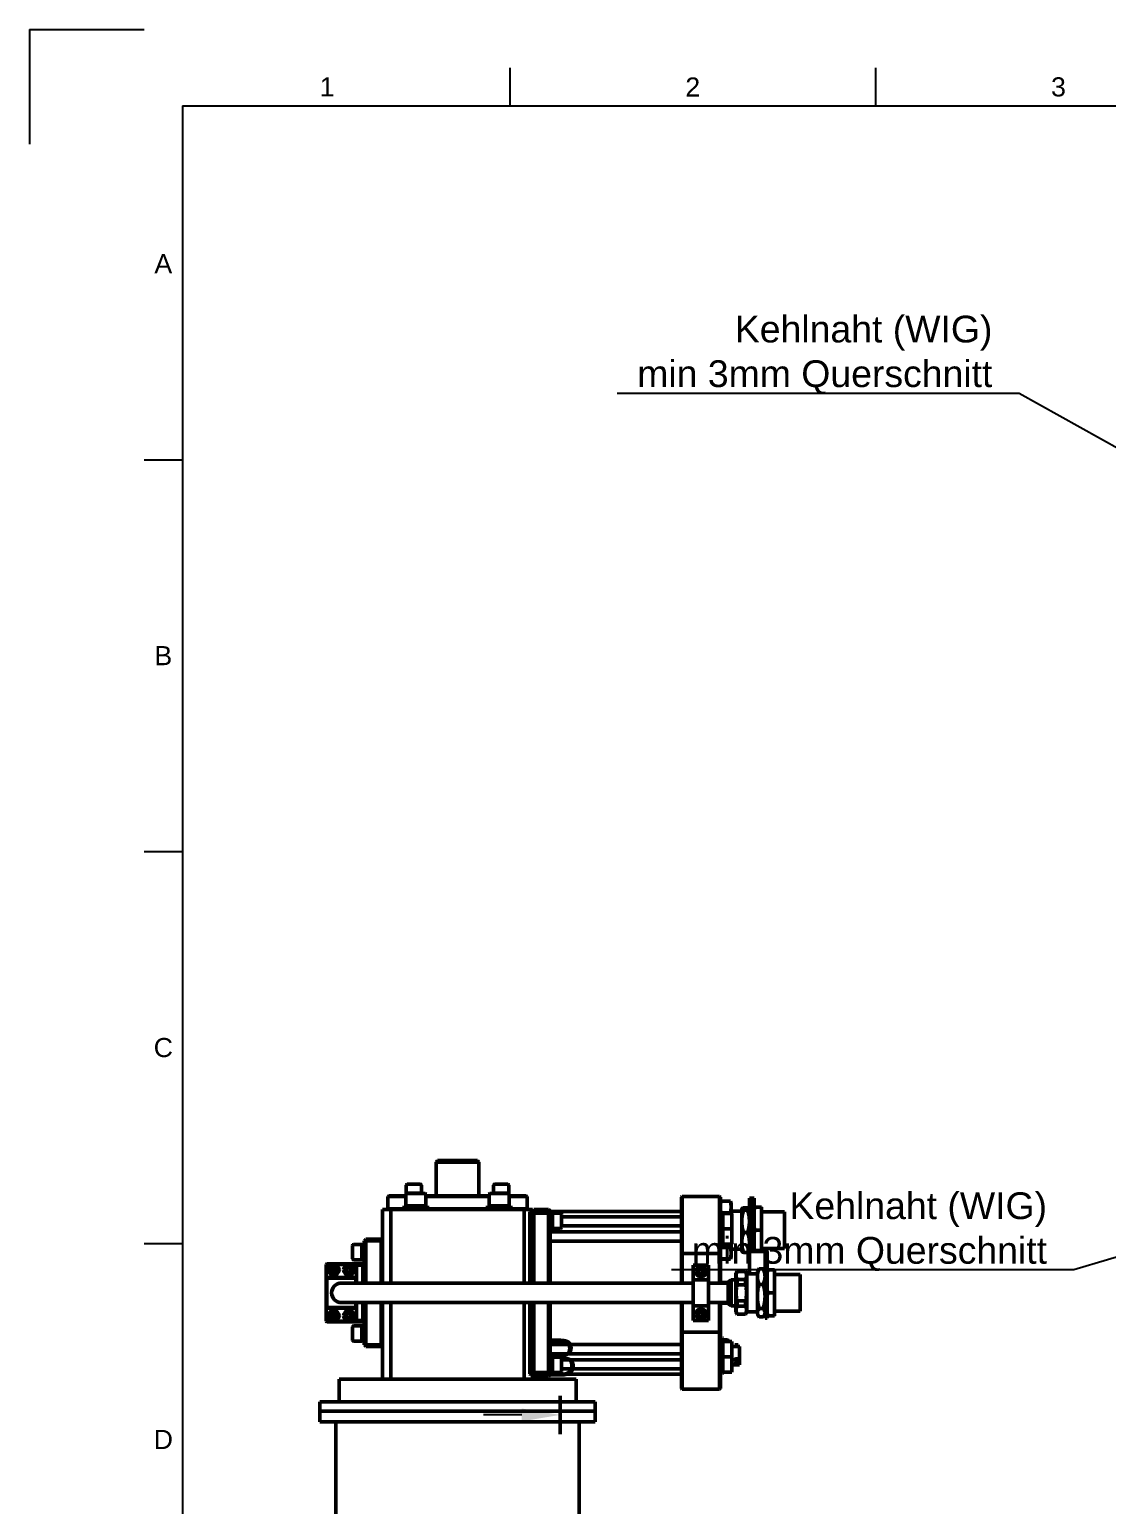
# Model space of a CAD drawing. Header units: millimetres. Extents: x 0 to 594, y 0 to 420.
# Drawn here: x 0 to 141, y 227 to 420 of the extents above; entities that cross this region are included whole.
import ezdxf
from ezdxf import colors
from ezdxf.entities.mleader import LeaderData, LeaderLine
from ezdxf.enums import TextEntityAlignment as Align
from ezdxf.math import Vec2, Vec3

# ---------------------------------------------------------------- set-up
doc = ezdxf.new("R2010")
doc.units = ezdxf.units.MM
doc.header["$LTSCALE"] = 0.75
for name, color, linetype, lineweight in [('Border', 7, 'Continuous', 25), ('Leaders', 7, 'Continuous', 25), ('Section Lines', 7, 'Continuous', 25), ('Visible', 7, 'Continuous', 50)]:
    doc.layers.add(name, color=color, linetype=linetype, lineweight=lineweight)
doc.styles.add('FusionTitle', font='')
doc.styles.get("Standard").update_dxf_attribs({"font": 'arial.ttf'})
doc.styles.get('FusionTitle').set_extended_font_data('Arial Unicode MS')

# ---------------------------------------------------------------- blocks, each defined once
blk = doc.blocks.new('ISO_A2_SHEET')
at = {"layer": 'Border'}
for p, q in [((0, 420), (15, 420)), ((0, 420), (0, 405)), ((62.8335, 415), (62.8335, 410)), ((110.6668, 415), (110.6668, 410)), ((20, 410), (584, 410)), ((20, 410), (20, 10)), ((15, 363.75), (20, 363.75)), ((15, 312.5), (20, 312.5)), ((15, 261.25), (20, 261.25))]:
    blk.add_line(p, q, dxfattribs=at)
at = {"layer": 'Border', "style": 'FusionTitle'}
for s, p in [('1', (38.91685, 412.5)), ('2', (86.75015, 412.5)), ('3', (134.58345, 412.5)), ('A', (17.5, 389.375)), ('B', (17.5, 338.125)), ('C', (17.5, 286.875)), ('D', (17.5, 235.625))]:
    blk.add_text(s, height=2.5, dxfattribs=at).set_placement(p, align=Align.MIDDLE)

msp = doc.modelspace()

# ---------------------------------------------------------------- linework, layer by layer
at = {"layer": 'Section Lines', "lineweight": 50}
msp.add_line((69.391, 241.332), (69.391, 236.332), dxfattribs=at)
at = {"layer": 'Section Lines'}
msp.add_line((64.391, 238.832), (59.391, 238.832), dxfattribs=at)
msp.add_solid([(64.391, 239.666), (69.391, 238.832), (64.391, 237.999)], dxfattribs=at)
at = {"layer": 'Visible'}
for p, q in [((53.381, 272.098), (53.181, 271.898)), ((53.181, 271.898), (58.781, 271.898)), ((53.181, 267.498), (53.181, 271.898)), ((53.381, 272.098), (58.581, 272.098)), ((58.581, 272.098), (58.781, 271.898)), ((58.781, 267.498), (58.781, 271.898)), ((49.253, 267.818), (49.253, 268.868)), ((49.403, 269.018), (51.103, 269.018)), ((51.253, 267.818), (51.253, 268.868)), ((60.708, 267.818), (60.708, 268.868)), ((60.858, 269.018), (62.558, 269.018)), ((62.708, 267.818), (62.708, 268.868)), ((46.981, 267.498), (46.881, 267.398)), ((46.881, 267.398), (49.231, 267.398)), ((46.881, 265.798), (46.881, 267.398)), ((46.981, 267.498), (49.231, 267.498)), ((49.231, 266.178), (49.231, 267.698)), ((49.253, 267.818), (51.253, 267.818)), ((49.265, 267.818), (49.265, 267.764)), ((49.311, 267.778), (51.751, 267.778)), ((51.241, 267.818), (51.241, 267.778)), ((51.831, 266.178), (51.831, 267.698)), ((51.831, 267.498), (60.131, 267.498)), ((51.831, 267.398), (60.131, 267.398)), ((60.131, 266.178), (60.131, 267.698)), ((60.211, 267.778), (62.651, 267.778)), ((60.708, 267.818), (62.708, 267.818)), ((60.72, 267.818), (60.72, 267.778)), ((62.696, 267.818), (62.696, 267.764)), ((62.731, 266.178), (62.731, 267.698)), ((62.731, 267.498), (64.981, 267.498)), ((62.731, 267.398), (65.081, 267.398)), ((64.981, 267.498), (65.081, 267.398)), ((65.081, 265.798), (65.081, 267.398)), ((85.281, 267.298), (85.381, 267.398)), ((85.281, 259.926), (85.281, 267.298)), ((85.381, 267.398), (85.381, 259.947)), ((85.381, 267.398), (90.261, 267.398)), ((90.261, 267.398), (90.261, 259.947)), ((90.361, 267.298), (90.261, 267.398)), ((90.361, 267.298), (90.361, 259.926)), ((90.361, 266.491), (90.443, 266.798)), ((90.443, 266.798), (90.443, 266.771)), ((90.443, 266.798), (91.679, 266.798)), ((90.443, 266.771), (91.679, 266.771)), ((91.679, 266.798), (91.679, 266.771)), ((91.761, 266.491), (91.679, 266.798)), ((91.761, 266.491), (91.761, 266.023)), ((94.161, 266.489), (94.161, 267.198)), ((94.161, 267.198), (94.461, 267.198)), ((94.161, 266.489), (94.161, 261.041)), ((94.461, 266.489), (94.461, 267.198)), ((94.801, 267.156), (94.461, 267.156)), ((94.461, 266.489), (94.461, 261.041)), ((94.801, 260.348), (94.801, 267.156)), ((46.181, 265.698), (46.181, 256.068)), ((47.252, 265.698), (46.181, 265.698)), ((46.881, 265.798), (49.023, 265.798)), ((46.981, 265.698), (46.881, 265.798)), ((47.252, 265.698), (47.252, 256.068)), ((47.252, 265.698), (64.71, 265.698)), ((49.023, 266.178), (52.039, 266.178)), ((49.023, 266.178), (49.023, 265.698)), ((52.039, 266.178), (52.039, 265.698)), ((52.039, 265.798), (59.923, 265.798)), ((59.923, 266.178), (62.939, 266.178)), ((59.923, 266.178), (59.923, 265.698)), ((62.939, 266.178), (62.939, 265.698)), ((62.939, 265.798), (65.081, 265.798)), ((64.71, 265.698), (64.71, 256.068)), ((64.71, 265.698), (65.781, 265.698)), ((64.981, 265.698), (65.081, 265.798)), ((65.43, 265.398), (65.781, 265.398)), ((65.43, 265.398), (65.43, 256.068)), ((65.781, 265.498), (65.541, 265.498)), ((65.981, 265.698), (65.781, 265.498)), ((65.781, 265.698), (65.781, 265.498)), ((65.981, 265.198), (65.781, 265.398)), ((65.781, 265.398), (65.781, 256.068)), ((65.981, 265.698), (67.881, 265.698)), ((67.881, 265.198), (65.981, 265.198)), ((65.981, 265.198), (65.981, 256.068)), ((68.081, 265.498), (67.881, 265.698)), ((67.881, 265.198), (68.081, 265.398)), ((67.881, 265.198), (67.881, 256.068)), ((68.081, 265.398), (68.081, 265.498)), ((68.081, 265.448), (85.281, 265.448)), ((68.081, 265.398), (68.081, 256.068)), ((68.401, 265.198), (68.401, 263.198)), ((68.401, 265.198), (69.451, 265.198)), ((69.601, 265.048), (69.601, 263.348)), ((69.601, 264.753), (85.281, 264.753)), ((90.361, 265.141), (90.681, 265.141)), ((90.443, 265.275), (90.443, 265.141)), ((91.679, 265.275), (90.443, 265.275)), ((90.681, 265.153), (90.681, 263.155)), ((90.681, 265.153), (91.841, 265.153)), ((91.679, 265.275), (91.679, 265.153)), ((91.761, 266.023), (91.761, 265.153)), ((91.761, 265.498), (93.161, 265.498)), ((91.841, 265.153), (91.841, 263.155)), ((91.881, 265.113), (91.841, 265.153)), ((91.881, 265.113), (91.881, 263.193)), ((93.161, 265.77), (93.169, 265.784)), ((93.161, 265.755), (93.161, 265.77)), ((93.161, 264.132), (93.161, 265.755)), ((93.913, 265.918), (93.408, 265.918)), ((93.408, 265.592), (93.913, 265.592)), ((94.161, 265.77), (94.152, 265.784)), ((94.901, 265.998), (94.801, 265.998)), ((95.661, 265.998), (94.901, 265.998)), ((95.761, 265.998), (95.661, 265.998)), ((95.761, 265.998), (95.761, 265.67)), ((95.761, 265.67), (95.761, 263.327)), ((95.761, 265.398), (98.761, 265.398)), ((98.761, 265.398), (98.761, 260.598)), ((68.081, 263.21), (68.401, 263.21)), ((68.081, 262.755), (85.281, 262.755)), ((68.401, 263.198), (69.451, 263.198)), ((69.601, 263.553), (85.281, 263.553)), ((90.361, 263.165), (90.511, 263.165)), ((90.361, 263.143), (90.681, 263.143)), ((90.681, 263.155), (90.681, 261.155)), ((90.681, 263.155), (91.841, 263.155)), ((91.841, 263.155), (91.841, 261.155)), ((91.881, 263.115), (91.841, 263.155)), ((91.881, 263.193), (91.842, 263.154)), ((91.881, 263.115), (91.881, 261.195)), ((93.161, 261.375), (93.161, 264.132)), ((93.408, 262.672), (93.913, 262.672)), ((94.901, 262.998), (95.661, 262.998)), ((95.761, 263.327), (95.761, 262.67)), ((95.761, 262.67), (95.761, 260.348)), ((42.261, 259.252), (42.261, 260.952)), ((43.461, 261.102), (42.411, 261.102)), ((43.461, 259.102), (43.461, 261.102)), ((43.781, 261.598), (43.881, 261.698)), ((43.781, 256.068), (43.781, 261.598)), ((43.981, 261.798), (43.881, 261.698)), ((43.881, 261.698), (43.981, 261.598)), ((43.981, 261.798), (45.981, 261.798)), ((45.981, 261.598), (43.981, 261.598)), ((43.981, 261.598), (43.981, 256.068)), ((46.081, 261.698), (45.981, 261.798)), ((45.981, 261.598), (46.081, 261.698)), ((45.981, 256.068), (45.981, 261.598)), ((46.081, 261.698), (46.181, 261.598)), ((68.081, 261.555), (85.281, 261.555)), ((90.361, 261.167), (90.681, 261.167)), ((90.443, 261.167), (90.443, 260.721)), ((90.443, 260.721), (91.679, 260.721)), ((90.681, 261.155), (91.841, 261.155)), ((91.679, 261.155), (91.679, 260.721)), ((91.761, 261.155), (91.761, 259.973)), ((91.881, 261.195), (91.841, 261.155)), ((93.161, 260.227), (93.161, 261.375)), ((94.461, 261.041), (94.161, 261.041)), ((94.161, 261.041), (94.161, 260.902)), ((94.161, 260.902), (94.161, 257.298)), ((94.173, 260.764), (94.461, 260.764)), ((94.173, 260.348), (94.173, 260.764)), ((94.461, 261.041), (94.461, 260.764)), ((94.461, 260.764), (94.461, 260.348)), ((95.761, 260.598), (98.761, 260.598)), ((43.461, 259.102), (42.411, 259.102)), ((43.461, 259.114), (43.781, 259.114)), ((85.281, 256.068), (85.281, 259.926)), ((85.381, 259.947), (90.261, 259.947)), ((85.381, 259.947), (85.381, 256.068)), ((90.261, 259.947), (90.261, 256.068)), ((90.361, 256.068), (90.361, 259.926)), ((90.361, 259.505), (90.443, 259.198)), ((90.443, 259.225), (90.443, 259.198)), ((91.679, 259.225), (90.443, 259.225)), ((90.443, 259.198), (91.679, 259.198)), ((91.761, 259.505), (91.679, 259.198)), ((91.679, 259.225), (91.679, 259.198)), ((91.761, 260.498), (93.161, 260.498)), ((91.761, 259.973), (91.761, 259.505)), ((93.161, 260.227), (93.169, 260.212)), ((93.913, 260.078), (93.408, 260.078)), ((94.161, 260.227), (94.152, 260.212)), ((94.173, 260.348), (94.461, 260.348)), ((94.561, 260.348), (96.101, 260.348)), ((96.101, 260.181), (94.561, 260.181)), ((96.201, 257.457), (96.201, 260.126)), ((96.501, 260.126), (96.501, 257.798)), ((38.881, 258.598), (38.781, 258.498)), ((42.781, 258.498), (38.781, 258.498)), ((38.781, 258.498), (38.781, 256.798)), ((38.781, 256.798), (38.881, 256.698)), ((38.781, 256.798), (42.781, 256.798)), ((38.781, 256.798), (38.781, 252.798)), ((42.681, 258.598), (38.881, 258.598)), ((39.608, 258.098), (39.434, 257.798)), ((39.434, 257.798), (39.608, 257.498)), ((39.954, 258.098), (39.608, 258.098)), ((39.608, 257.498), (39.954, 257.498)), ((40.127, 257.798), (39.954, 258.098)), ((39.954, 257.498), (40.127, 257.798)), ((41.608, 258.098), (41.434, 257.798)), ((41.434, 257.798), (41.608, 257.498)), ((41.954, 258.098), (41.608, 258.098)), ((41.608, 257.498), (41.954, 257.498)), ((42.127, 257.798), (41.954, 258.098)), ((41.954, 257.498), (42.127, 257.798)), ((42.781, 258.498), (42.681, 258.598)), ((42.681, 258.598), (43.581, 258.598)), ((42.681, 256.698), (42.781, 256.798)), ((42.781, 256.798), (42.781, 258.498)), ((43.581, 258.398), (42.781, 258.398)), ((42.781, 256.068), (42.781, 256.798)), ((43.681, 258.498), (43.581, 258.598)), ((43.581, 258.398), (43.681, 258.498)), ((43.581, 258.398), (43.581, 256.068)), ((43.781, 258.398), (43.681, 258.498)), ((86.821, 258.398), (86.821, 257.138)), ((86.821, 258.398), (88.821, 258.398)), ((86.821, 257.138), (86.821, 256.498)), ((87.648, 257.898), (87.474, 257.598)), ((87.474, 257.598), (87.648, 257.298)), ((87.994, 257.898), (87.648, 257.898)), ((87.648, 257.298), (87.994, 257.298)), ((88.167, 257.598), (87.994, 257.898)), ((87.994, 257.298), (88.167, 257.598)), ((88.821, 258.398), (88.821, 257.138)), ((88.821, 257.138), (88.821, 256.498)), ((92.401, 257.348), (92.545, 257.598)), ((92.401, 257.348), (92.401, 252.248)), ((92.545, 257.598), (92.545, 257.57)), ((92.545, 257.598), (93.656, 257.598)), ((92.545, 257.57), (93.656, 257.57)), ((93.656, 257.598), (93.656, 257.57)), ((93.801, 257.348), (93.656, 257.598)), ((93.801, 257.348), (93.801, 252.248)), ((93.801, 257.298), (95.201, 257.298)), ((95.201, 257.57), (95.306, 257.751)), ((95.201, 256.928), (95.201, 257.57)), ((95.201, 254.327), (95.201, 256.928)), ((95.448, 257.952), (95.953, 257.952)), ((96.201, 257.57), (96.096, 257.751)), ((96.201, 251.487), (96.201, 257.457)), ((96.501, 257.47), (96.501, 257.798)), ((96.601, 257.798), (96.501, 257.798)), ((96.501, 257.47), (96.501, 257.266)), ((96.501, 251.487), (96.501, 257.266)), ((96.601, 257.798), (97.361, 257.798)), ((97.461, 257.798), (97.361, 257.798)), ((97.461, 257.47), (97.461, 257.798)), ((97.461, 257.47), (97.461, 255.127)), ((97.461, 257.198), (100.801, 257.198)), ((100.801, 257.198), (100.801, 252.398)), ((38.881, 256.698), (42.681, 256.698)), ((38.881, 256.698), (38.881, 252.898)), ((48.381, 256.068), (40.781, 256.068)), ((42.681, 256.068), (42.681, 256.698)), ((48.381, 256.068), (86.821, 256.068)), ((86.821, 253.098), (86.821, 256.498)), ((88.821, 256.498), (86.821, 256.498)), ((88.821, 256.498), (88.821, 253.098)), ((88.821, 256.068), (91.401, 256.068)), ((91.401, 256.158), (90.361, 256.158)), ((91.401, 256.278), (91.782, 256.498)), ((91.401, 253.318), (91.401, 256.278)), ((91.782, 256.498), (91.782, 253.098)), ((91.782, 256.498), (92.401, 256.498)), ((92.545, 256.53), (92.545, 255.837)), ((93.656, 256.53), (92.545, 256.53)), ((92.545, 255.837), (93.656, 255.837)), ((93.656, 256.53), (93.656, 255.837)), ((95.448, 255.904), (95.953, 255.904)), ((96.601, 254.798), (97.361, 254.798)), ((97.461, 254.47), (97.461, 255.127)), ((38.881, 252.898), (38.781, 252.798)), ((42.681, 252.898), (38.881, 252.898)), ((40.781, 253.528), (48.381, 253.528)), ((42.681, 252.898), (42.681, 253.528)), ((42.781, 252.798), (42.681, 252.898)), ((42.781, 252.798), (42.781, 253.528)), ((43.581, 253.528), (43.581, 251.198)), ((43.781, 247.998), (43.781, 253.528)), ((43.981, 253.528), (43.981, 247.998)), ((45.981, 247.998), (45.981, 253.528)), ((46.181, 253.528), (46.181, 243.498)), ((47.252, 253.528), (47.252, 243.498)), ((48.381, 253.528), (86.821, 253.528)), ((64.71, 253.528), (64.71, 243.498)), ((65.43, 253.528), (65.43, 244.198)), ((65.781, 253.528), (65.781, 244.198)), ((65.981, 253.528), (65.981, 244.398)), ((67.881, 253.528), (67.881, 244.398)), ((68.081, 253.528), (68.081, 244.198)), ((85.281, 249.671), (85.281, 253.528)), ((85.381, 253.528), (85.381, 249.649)), ((86.821, 253.098), (88.821, 253.098)), ((86.821, 253.098), (86.821, 252.458)), ((88.821, 253.528), (91.401, 253.528)), ((88.821, 253.098), (88.821, 252.458)), ((90.261, 253.528), (90.261, 249.649)), ((90.361, 249.671), (90.361, 253.528)), ((91.401, 253.438), (90.361, 253.438)), ((91.401, 253.318), (91.782, 253.098)), ((91.782, 253.098), (92.401, 253.098)), ((92.545, 253.759), (92.545, 253.066)), ((93.656, 253.759), (92.545, 253.759)), ((92.545, 253.066), (93.656, 253.066)), ((93.656, 253.759), (93.656, 253.066)), ((95.201, 252.198), (95.201, 254.327)), ((97.461, 254.47), (97.461, 252.127)), ((42.781, 252.798), (38.781, 252.798)), ((38.781, 252.798), (38.781, 251.098)), ((38.781, 251.098), (38.881, 250.998)), ((38.781, 251.098), (42.781, 251.098)), ((38.881, 250.998), (42.681, 250.998)), ((39.608, 252.098), (39.434, 251.798)), ((39.434, 251.798), (39.608, 251.498)), ((39.954, 252.098), (39.608, 252.098)), ((39.608, 251.498), (39.954, 251.498)), ((40.127, 251.798), (39.954, 252.098)), ((39.954, 251.498), (40.127, 251.798)), ((41.608, 252.098), (41.434, 251.798)), ((41.434, 251.798), (41.608, 251.498)), ((41.954, 252.098), (41.608, 252.098)), ((41.608, 251.498), (41.954, 251.498)), ((42.127, 251.798), (41.954, 252.098)), ((41.954, 251.498), (42.127, 251.798)), ((42.681, 250.998), (42.781, 251.098)), ((43.581, 250.998), (42.681, 250.998)), ((42.781, 251.098), (42.781, 252.798)), ((42.781, 251.198), (43.581, 251.198)), ((43.681, 251.098), (43.581, 251.198)), ((43.581, 250.998), (43.681, 251.098)), ((43.781, 251.198), (43.681, 251.098)), ((86.821, 252.458), (86.821, 251.198)), ((86.821, 251.198), (88.821, 251.198)), ((87.648, 252.298), (87.474, 251.998)), ((87.474, 251.998), (87.648, 251.698)), ((87.994, 252.298), (87.648, 252.298)), ((87.648, 251.698), (87.994, 251.698)), ((88.167, 251.998), (87.994, 252.298)), ((87.994, 251.698), (88.167, 251.998)), ((88.821, 252.458), (88.821, 251.198)), ((92.401, 252.248), (92.545, 251.998)), ((92.545, 252.027), (92.545, 251.998)), ((93.656, 252.027), (92.545, 252.027)), ((92.545, 251.998), (93.656, 251.998)), ((93.801, 252.248), (93.656, 251.998)), ((93.656, 252.027), (93.656, 251.998)), ((93.801, 252.298), (95.201, 252.298)), ((95.201, 252.027), (95.201, 252.198)), ((95.201, 252.027), (95.306, 251.845)), ((95.953, 252.75), (95.448, 252.75)), ((95.953, 251.645), (95.448, 251.645)), ((96.201, 252.027), (96.096, 251.845)), ((96.201, 251.487), (96.501, 251.487)), ((96.501, 251.798), (96.601, 251.798)), ((96.601, 251.798), (97.361, 251.798)), ((97.361, 251.798), (97.461, 251.798)), ((97.461, 252.398), (100.801, 252.398)), ((97.461, 251.798), (97.461, 252.127)), ((42.261, 248.645), (42.261, 250.345)), ((43.461, 250.495), (42.411, 250.495)), ((43.461, 248.495), (43.461, 250.495)), ((85.281, 242.298), (85.281, 249.671)), ((85.381, 249.649), (85.381, 242.198)), ((90.261, 249.649), (85.381, 249.649)), ((90.261, 249.649), (90.261, 242.198)), ((90.361, 249.671), (90.361, 242.298)), ((43.461, 248.495), (42.411, 248.495)), ((43.461, 248.507), (43.781, 248.507)), ((43.881, 247.898), (43.781, 247.998)), ((43.981, 247.998), (43.881, 247.898)), ((43.881, 247.898), (43.981, 247.798)), ((43.981, 247.998), (45.981, 247.998)), ((45.981, 247.798), (43.981, 247.798)), ((46.081, 247.898), (45.981, 247.998)), ((45.981, 247.798), (46.081, 247.898)), ((46.181, 247.998), (46.081, 247.898)), ((68.081, 248.042), (85.281, 248.042)), ((90.676, 248.661), (90.361, 248.661)), ((90.361, 248.43), (90.681, 248.43)), ((90.676, 248.43), (90.676, 248.889)), ((90.776, 248.889), (90.676, 248.889)), ((90.681, 248.442), (90.681, 246.442)), ((90.681, 248.442), (91.841, 248.442)), ((90.776, 248.889), (90.776, 248.442)), ((90.776, 248.639), (91.301, 248.639)), ((91.376, 248.564), (91.376, 248.442)), ((91.841, 248.442), (91.841, 246.442)), ((91.881, 248.402), (91.841, 248.442)), ((91.881, 248.402), (91.881, 246.482)), ((92.27, 247.8), (91.881, 247.8)), ((92.27, 248), (92.67, 248)), ((92.27, 247.8), (92.27, 248)), ((92.67, 247.8), (92.67, 248)), ((92.87, 247.8), (92.67, 247.8)), ((92.87, 247.8), (92.87, 245.397)), ((68.081, 246.842), (85.281, 246.842)), ((68.401, 246.398), (68.401, 244.398)), ((68.401, 246.398), (69.451, 246.398)), ((69.601, 246.248), (69.601, 244.548)), ((69.601, 246.044), (85.281, 246.044)), ((90.361, 246.454), (90.681, 246.454)), ((90.531, 246.432), (90.681, 246.432)), ((90.676, 246.454), (90.676, 246.432)), ((90.681, 246.442), (90.681, 244.444)), ((90.681, 246.442), (91.841, 246.442)), ((91.881, 246.482), (91.841, 246.442)), ((91.841, 246.442), (91.841, 244.444)), ((91.881, 246.404), (91.842, 246.443)), ((91.881, 246.404), (91.881, 244.484)), ((92.87, 245.397), (91.881, 245.397)), ((92.27, 245.998), (92.27, 245.898)), ((92.67, 245.998), (92.67, 245.898)), ((40.481, 243.498), (71.481, 243.498)), ((40.481, 240.538), (40.481, 243.498)), ((65.781, 244.198), (65.43, 244.198)), ((65.541, 244.098), (65.781, 244.098)), ((65.981, 244.398), (65.781, 244.198)), ((65.981, 243.898), (65.781, 244.098)), ((65.781, 244.098), (65.781, 243.498)), ((65.981, 244.398), (67.881, 244.398)), ((67.881, 243.898), (65.981, 243.898)), ((68.081, 244.198), (67.881, 244.398)), ((67.881, 243.898), (68.081, 244.098)), ((68.081, 244.41), (68.401, 244.41)), ((68.081, 244.098), (68.081, 244.198)), ((68.081, 244.148), (85.281, 244.148)), ((68.401, 244.398), (69.451, 244.398)), ((69.601, 244.844), (85.281, 244.844)), ((71.481, 240.538), (71.481, 243.498)), ((90.361, 244.456), (90.681, 244.456)), ((90.676, 244.456), (90.676, 244.289)), ((90.776, 244.289), (90.676, 244.289)), ((90.681, 244.444), (91.841, 244.444)), ((90.776, 244.444), (90.776, 244.289)), ((91.881, 244.484), (91.841, 244.444)), ((85.281, 242.298), (85.381, 242.198)), ((85.381, 242.198), (90.261, 242.198)), ((90.361, 242.298), (90.261, 242.198)), ((37.981, 240.538), (73.981, 240.538)), ((37.981, 239.338), (37.981, 240.538)), ((37.981, 239.338), (41.981, 239.338)), ((37.981, 239.338), (37.981, 237.938)), ((69.981, 239.338), (41.981, 239.338)), ((69.981, 239.338), (73.981, 239.338)), ((73.981, 239.338), (73.981, 240.538)), ((73.981, 237.938), (73.981, 239.338)), ((41.981, 237.938), (37.981, 237.938)), ((40.081, 237.938), (40.081, 214.538)), ((69.981, 237.938), (41.981, 237.938)), ((73.981, 237.938), (69.981, 237.938)), ((71.881, 237.938), (71.881, 214.538))]:
    msp.add_line(p, q, dxfattribs=at)
at = {"layer": 'Visible', "extrusion": (0, 0, -1)}
for centre in [(-39.781, 257.798), (-41.781, 257.798), (-87.821, 257.598), (-39.781, 251.798), (-41.781, 251.798), (-87.821, 251.998)]:
    msp.add_circle(centre, 0.7, dxfattribs=at)
for centre, radius, start, end in [((-49.403, 268.868), 0.15, 0, 90), ((-51.103, 268.868), 0.15, 90, 180), ((-60.858, 268.868), 0.15, 0, 90), ((-62.558, 268.868), 0.15, 90, 180), ((-49.311, 267.698), 0.08, 0, 90), ((-51.751, 267.698), 0.08, 90, 180), ((-60.211, 267.698), 0.08, 0, 90), ((-62.651, 267.698), 0.08, 90, 180), ((-69.451, 265.048), 0.15, 90, 180), ((-69.451, 263.348), 0.15, 180, 270), ((-42.411, 260.952), 0.15, 0, 90), ((-42.411, 259.252), 0.15, 270, 0), ((-39.781, 257.798), 0.3, 330, 30), ((-39.781, 257.798), 0.3, 210, 270), ((-39.781, 257.798), 0.3, 150, 210), ((-41.781, 257.798), 0.3, 330, 30), ((-41.781, 257.798), 0.3, 210, 270), ((-41.781, 257.798), 0.3, 150, 210), ((-87.821, 257.598), 0.3, 330, 30), ((-87.821, 257.598), 0.3, 210, 270), ((-87.821, 257.598), 0.3, 150, 210), ((-39.781, 251.798), 0.3, 330, 30), ((-39.781, 251.798), 0.3, 210, 270), ((-39.781, 251.798), 0.3, 150, 210), ((-41.781, 251.798), 0.3, 330, 30), ((-41.781, 251.798), 0.3, 210, 270), ((-41.781, 251.798), 0.3, 150, 210), ((-87.821, 251.998), 0.3, 330, 30), ((-87.821, 251.998), 0.3, 210, 270), ((-87.821, 251.998), 0.3, 150, 210), ((-42.411, 250.345), 0.15, 0, 90), ((-42.411, 248.645), 0.15, 270, 0), ((-91.301, 248.564), 0.075, 90, 180), ((-69.451, 246.248), 0.15, 90, 180), ((-69.451, 244.548), 0.15, 180, 270)]:
    msp.add_arc(centre, radius, start, end, dxfattribs=at)
at = {"layer": 'Visible'}
for centre, radius, start, end in [((39.781, 257.798), 0.3, 90, 150), ((39.781, 257.798), 0.3, 210, 270), ((39.781, 257.798), 0.3, 30, 90), ((41.781, 257.798), 0.3, 90, 150), ((41.781, 257.798), 0.3, 210, 270), ((41.781, 257.798), 0.3, 30, 90), ((87.821, 257.598), 0.3, 90, 150), ((87.821, 257.598), 0.3, 210, 270), ((87.821, 257.598), 0.3, 30, 90), ((40.781, 254.798), 1.27, 90, 270), ((39.781, 251.798), 0.3, 90, 150), ((39.781, 251.798), 0.3, 210, 270), ((39.781, 251.798), 0.3, 30, 90), ((41.781, 251.798), 0.3, 90, 150), ((41.781, 251.798), 0.3, 210, 270), ((41.781, 251.798), 0.3, 30, 90), ((87.821, 251.998), 0.3, 90, 150), ((87.821, 251.998), 0.3, 210, 270), ((87.821, 251.998), 0.3, 30, 90), ((92.47, 248.986), 1.203, 260.42915, 279.57085)]:
    msp.add_arc(centre, radius, start, end, dxfattribs=at)
for centre, major_axis, ratio, start_param, end_param in [((61.708, 267.818), (0, 1.711), 0.5773503, 1.5707963, 1.594173), ((51.723, 273.086), (-17.495, 0), 0.7071068, 2.4709863, 2.4812623), ((68.401, 264.198), (-1.711, 0), 0.5773503, -1.5707963, -1.382693), ((90.361, 264.153), (-1.71, 0.129), 0.5729551, 1.7015507, 1.8020429), ((43.781, 260.102), (1.711, 0), 0.5773503, 1.5707963, 1.7588997), ((94.561, 260.902), (0, 0.555), 0.7208962, 1.5707963, 1.8234766), ((94.561, 260.404), (0.1, 0), 0.5559393, 3.1415927, 4.712389), ((43.781, 249.495), (-1.711, 0), 0.5773503, -1.5707963, -1.382693), ((68.401, 245.398), (-1.711, 0), 0.5773503, -1.5707963, -1.382693), ((90.681, 245.444), (-1.71, 0.129), 0.5729551, -1.4400419, -1.3395497), ((51.723, 236.51), (17.495, 0), 0.7071068, 0.6603304, 0.6706064)]:
    msp.add_ellipse(centre, major_axis=major_axis, ratio=ratio, start_param=start_param, end_param=end_param, dxfattribs=at)
at = {"layer": 'Visible', "extrusion": (0, 0, -1)}
for centre, major_axis, ratio, start_param, end_param in [((68.081, 264.198), (-1.711, 0), 0.5773503, 1.5707963, 1.6644311), ((90.681, 264.153), (-1.71, 0.129), 0.572955, 4.6692457, 4.675631), ((43.461, 260.102), (1.711, 0), 0.5773503, -1.5707963, -1.4771615), ((94.561, 260.404), (0.4, 0), 0.5559393, 1.5707963, 2.8889124), ((96.101, 260.126), (0.4, 0), 0.5559393, -1.5707963, 0), ((96.101, 260.126), (0.1, 0), 0.5559393, -1.5707963, 0), ((43.461, 249.495), (-1.711, 0), 0.5773503, 1.5707963, 1.6644311), ((68.081, 245.398), (1.711, 0), 0.5773503, -1.5707963, -1.4771615), ((90.361, 245.444), (-1.71, 0.129), 0.572955, 1.5276531, 1.5340383), ((92.47, 245.898), (0.2, 0), 0.8660254, 3.1415927, 9.424778)]:
    msp.add_ellipse(centre, major_axis=major_axis, ratio=ratio, start_param=start_param, end_param=end_param, dxfattribs=at)
at = {"layer": 'Visible'}
for points, weights in [([(90.361, 266.023), (90.361, 266.382), (90.443, 266.771)], [1.85474968396, 1.85474968396, 1.77667369973]), ([(91.679, 266.771), (91.761, 266.382), (91.761, 266.023)], [1.77667369973, 1.85474968396, 1.85474968396]), ([(90.443, 265.275), (90.361, 265.665), (90.361, 266.023)], [1.77667369973, 1.85474968396, 1.85474968396]), ([(91.761, 266.023), (91.761, 265.665), (91.679, 265.275)], [1.85474968396, 1.85474968396, 1.77667369973]), ([(93.161, 265.755), (93.161, 265.831), (93.408, 265.918)], [1.375, 1.375, 1.27627944178]), ([(93.408, 265.592), (93.161, 265.679), (93.161, 265.755)], [1.27627944153, 1.375, 1.375]), ([(93.161, 264.132), (93.161, 264.81), (93.408, 265.592)], [1.375, 1.375, 1.27627944178]), ([(94.161, 265.755), (94.161, 265.831), (93.913, 265.918)], [1.375, 1.375, 1.27627944163]), ([(93.913, 265.592), (94.161, 265.679), (94.161, 265.755)], [1.27627944163, 1.375, 1.375]), ([(94.161, 264.132), (94.161, 264.81), (93.913, 265.592)], [1.375, 1.375, 1.27627944163]), ([(94.801, 265.67), (94.845, 265.83), (94.901, 265.998)], [1.31937879216, 1.30363895187, 1.28402614411]), ([(95.661, 265.998), (95.717, 265.83), (95.761, 265.67)], [1.28402614398, 1.30363895181, 1.31937879216]), ([(90.362, 263.143), (90.362, 263.154), (90.362, 263.165)], [1.85395474691, 1.85383548095, 1.85369832128]), ([(93.408, 262.672), (93.161, 263.454), (93.161, 264.132)], [1.27627944171, 1.375, 1.375]), ([(93.161, 261.375), (93.161, 261.977), (93.408, 262.672)], [1.375, 1.375, 1.27627944151]), ([(94.161, 264.132), (94.161, 263.454), (93.913, 262.672)], [1.375, 1.375, 1.27627944163]), ([(94.161, 261.375), (94.161, 261.977), (93.913, 262.672)], [1.375, 1.375, 1.27627944163]), ([(94.901, 262.998), (94.845, 263.167), (94.801, 263.327)], [1.28402614386, 1.30363895177, 1.31937879216]), ([(94.801, 262.67), (94.845, 262.83), (94.901, 262.998)], [1.31937879216, 1.30363895184, 1.28402614405]), ([(95.761, 263.327), (95.717, 263.167), (95.661, 262.998)], [1.31937879216, 1.30363895181, 1.28402614398]), ([(95.661, 262.998), (95.717, 262.83), (95.761, 262.67)], [1.28402614398, 1.30363895181, 1.31937879216]), ([(90.361, 259.973), (90.361, 260.332), (90.443, 260.721)], [1.85474968396, 1.85474968396, 1.77667369973]), ([(91.679, 260.721), (91.761, 260.332), (91.761, 259.973)], [1.77667369973, 1.85474968396, 1.85474968396]), ([(93.408, 260.078), (93.161, 260.773), (93.161, 261.375)], [1.27627944153, 1.375, 1.375]), ([(93.913, 260.078), (94.161, 260.773), (94.161, 261.375)], [1.27627944163, 1.375, 1.375]), ([(90.443, 259.225), (90.361, 259.615), (90.361, 259.973)], [1.77667369973, 1.85474968396, 1.85474968396]), ([(91.761, 259.973), (91.761, 259.615), (91.679, 259.225)], [1.85474968396, 1.85474968396, 1.77667369973]), ([(93.169, 260.212), (93.205, 260.15), (93.408, 260.078)], [1.3714073438, 1.3561673415, 1.27627944178]), ([(94.152, 260.212), (94.116, 260.15), (93.913, 260.078)], [1.3714073438, 1.35616734149, 1.27627944163]), ([(92.545, 256.53), (92.322, 257.05), (92.545, 257.57)], [1.45768675487, 1.56981650524, 1.45768675487]), ([(93.656, 257.57), (93.879, 257.05), (93.656, 256.53)], [1.49203621812, 1.60680823489, 1.49203621812]), ([(95.201, 256.928), (95.201, 257.403), (95.448, 257.952)], [1.375, 1.375, 1.27627944178]), ([(95.448, 255.904), (95.201, 256.452), (95.201, 256.928)], [1.27627944171, 1.375, 1.375]), ([(95.448, 257.952), (95.361, 257.847), (95.306, 257.751)], [1.27627944153, 1.30933652161, 1.33132427064]), ([(95.953, 257.952), (96.04, 257.847), (96.096, 257.751)], [1.27627944163, 1.30933652165, 1.33132427064]), ([(96.201, 256.928), (96.201, 257.403), (95.953, 257.952)], [1.375, 1.375, 1.27627944163]), ([(95.953, 255.904), (96.201, 256.452), (96.201, 256.928)], [1.27627944163, 1.375, 1.375]), ([(96.501, 257.47), (96.545, 257.63), (96.601, 257.798)], [1.31937879216, 1.30363895177, 1.28402614388]), ([(97.361, 257.798), (97.417, 257.63), (97.461, 257.47)], [1.28402614398, 1.30363895181, 1.31937879216]), ([(92.545, 253.759), (92.322, 254.798), (92.545, 255.837)], [1.45764468372, 1.56977119786, 1.45764468372]), ([(93.656, 253.759), (93.879, 254.798), (93.656, 255.837)], [1.49203621812, 1.60680823489, 1.49203621812]), ([(95.201, 254.327), (95.201, 255.059), (95.448, 255.904)], [1.375, 1.375, 1.27627944151]), ([(95.953, 255.904), (96.201, 255.059), (96.201, 254.327)], [1.27627944163, 1.375, 1.375]), ([(96.601, 254.798), (96.545, 254.967), (96.501, 255.127)], [1.28402614411, 1.30363895187, 1.31937879216]), ([(96.501, 254.47), (96.545, 254.63), (96.601, 254.798)], [1.31937879216, 1.30363895177, 1.28402614388]), ([(97.461, 255.127), (97.417, 254.967), (97.361, 254.798)], [1.31937879216, 1.30363895181, 1.28402614398]), ([(97.361, 254.798), (97.417, 254.63), (97.461, 254.47)], [1.28402614398, 1.30363895181, 1.31937879216]), ([(92.545, 252.027), (92.322, 252.547), (92.545, 253.066)], [1.45768675487, 1.56981650524, 1.45768675487]), ([(93.656, 253.066), (93.879, 252.547), (93.656, 252.027)], [1.49203621812, 1.60680823489, 1.49203621812]), ([(95.448, 252.75), (95.201, 253.595), (95.201, 254.327)], [1.27627944153, 1.375, 1.375]), ([(95.953, 252.75), (96.201, 253.595), (96.201, 254.327)], [1.27627944163, 1.375, 1.375]), ([(95.201, 252.198), (95.201, 252.454), (95.448, 252.75)], [1.375, 1.375, 1.27627944178]), ([(95.448, 251.645), (95.201, 251.941), (95.201, 252.198)], [1.27627944153, 1.375, 1.375]), ([(96.201, 252.198), (96.201, 252.454), (95.953, 252.75)], [1.375, 1.375, 1.27627944163]), ([(95.953, 251.645), (96.201, 251.941), (96.201, 252.198)], [1.27627944163, 1.375, 1.375]), ([(96.601, 251.798), (96.545, 251.967), (96.501, 252.127)], [1.28402614398, 1.30363895181, 1.31937879216]), ([(97.461, 252.127), (97.417, 251.967), (97.361, 251.798)], [1.31937879216, 1.30363895181, 1.28402614398])]:
    msp.add_rational_spline(points, weights, degree=2, dxfattribs=at)
for points in [[(85.281, 259.926), (85.314, 259.933), (85.347, 259.94), (85.381, 259.947)], [(90.261, 259.947), (90.294, 259.94), (90.327, 259.933), (90.361, 259.926)], [(85.381, 249.649), (85.347, 249.657), (85.314, 249.664), (85.281, 249.671)], [(90.361, 249.671), (90.327, 249.664), (90.294, 249.657), (90.261, 249.649)]]:
    msp.add_open_spline(points, degree=3, dxfattribs=at)
for points, knots in [([(92.27, 245.998), (92.27, 246.019), (92.275, 246.043), (92.296, 246.087), (92.311, 246.108), (92.347, 246.141), (92.369, 246.155), (92.418, 246.174), (92.445, 246.179), (92.47, 246.179)], [0.45293132, 0.45293132, 0.45293132, 0.45293132, 0.4906751, 0.4906751, 0.52841888, 0.52841888, 0.56616365, 0.56616365, 0.60390843, 0.60390843, 0.60390843, 0.60390843]), ([(92.47, 246.179), (92.495, 246.179), (92.522, 246.174), (92.572, 246.155), (92.594, 246.141), (92.629, 246.108), (92.645, 246.087), (92.665, 246.043), (92.67, 246.019), (92.67, 245.998)], [0, 0, 0, 0, 0.03774478, 0.03774478, 0.07548956, 0.07548956, 0.11323333, 0.11323333, 0.15097711, 0.15097711, 0.15097711, 0.15097711])]:
    msp.add_open_spline(points, degree=3, knots=knots, dxfattribs=at)

# ---------------------------------------------------------------- block references
at = {"layer": 'Border'}
msp.add_blockref('ISO_A2_SHEET', (0, 0), dxfattribs=at)

# ---------------------------------------------------------------- texts
at = {"layer": 'Section Lines', "insert": (69.391, 246.332), "char_height": 5, "attachment_point": 5}
msp.add_mtext('B', dxfattribs=at)

# ---------------------------------------------------------------- leaders
at = {"layer": 'Leaders'}
ml = msp.add_multileader_mtext('Standard', dxfattribs=at)
ml.set_content('{\\C256;Kehlnaht (WIG)\\Pmin 3mm Querschnitt}', color=256)
ml.set_leader_properties()
ml.build(insert=Vec2(0, 0))
ml.multileader.update_dxf_attribs({"text_left_attachment_type": 5, "text_right_attachment_type": 5, "dogleg_length": 3.5, "arrow_head_size": 3.5})
ctx = ml.context
ctx.base_point, ctx.char_height, ctx.arrow_head_size, ctx.landing_gap_size, ctx.plane_origin = Vec3(79.84, 372.423), 3.5, 3.5, 0, Vec3(137.107, 273.375)
ctx.left_attachment, ctx.right_attachment, ctx.text_align_type = 5, 5, 2
notes = []
notes.append((ctx, [(0, (1, 1, 0), (129.444, 372.423), (-1, 0), 3.5, [(0, [(194.569, 335.948)], 0, [])])]))
ctx.mtext.insert, ctx.mtext.alignment, ctx.mtext.flow_direction = Vec3(125.944, 382.578), 3, 5
ml = msp.add_multileader_mtext('Standard', dxfattribs=at)
ml.set_content('{\\C256;Kehlnaht (WIG)\\Pmin 3mm Querschnitt}', color=256)
ml.set_leader_properties()
ml.build(insert=Vec2(0, 0))
ml.multileader.update_dxf_attribs({"text_left_attachment_type": 5, "text_right_attachment_type": 5, "dogleg_length": 3.5, "arrow_head_size": 3.5})
ctx = ml.context
ctx.base_point, ctx.char_height, ctx.arrow_head_size, ctx.landing_gap_size, ctx.plane_origin = Vec3(86.986, 257.784), 3.5, 3.5, 0, Vec3(126.492, 222.492)
ctx.left_attachment, ctx.right_attachment, ctx.text_align_type = 5, 5, 2
notes.append((ctx, [(0, (1, 1, 0), (136.59, 257.784), (-1, 0), 3.5, [(0, [(184.052, 272.066)], 0, [])])]))
ctx.mtext.insert, ctx.mtext.alignment, ctx.mtext.flow_direction = Vec3(133.09, 267.939), 3, 5
for ctx, leaders in notes:
    for number, flags, end, landing, length, lines in leaders:
        leader = LeaderData()
        leader.index, (leader.has_last_leader_line, leader.has_dogleg_vector, leader.attachment_direction) = number, flags
        leader.last_leader_point, leader.dogleg_vector, leader.dogleg_length = Vec3(end), Vec3(landing), length
        for number, points, colour, breaks in lines:
            line = LeaderLine()
            line.index, line.vertices, line.color, line.breaks = number, Vec3.list(points), colors.encode_raw_color(colour), breaks
            leader.lines.append(line)
        ctx.leaders.append(leader)

doc.saveas('drawing.dxf')
